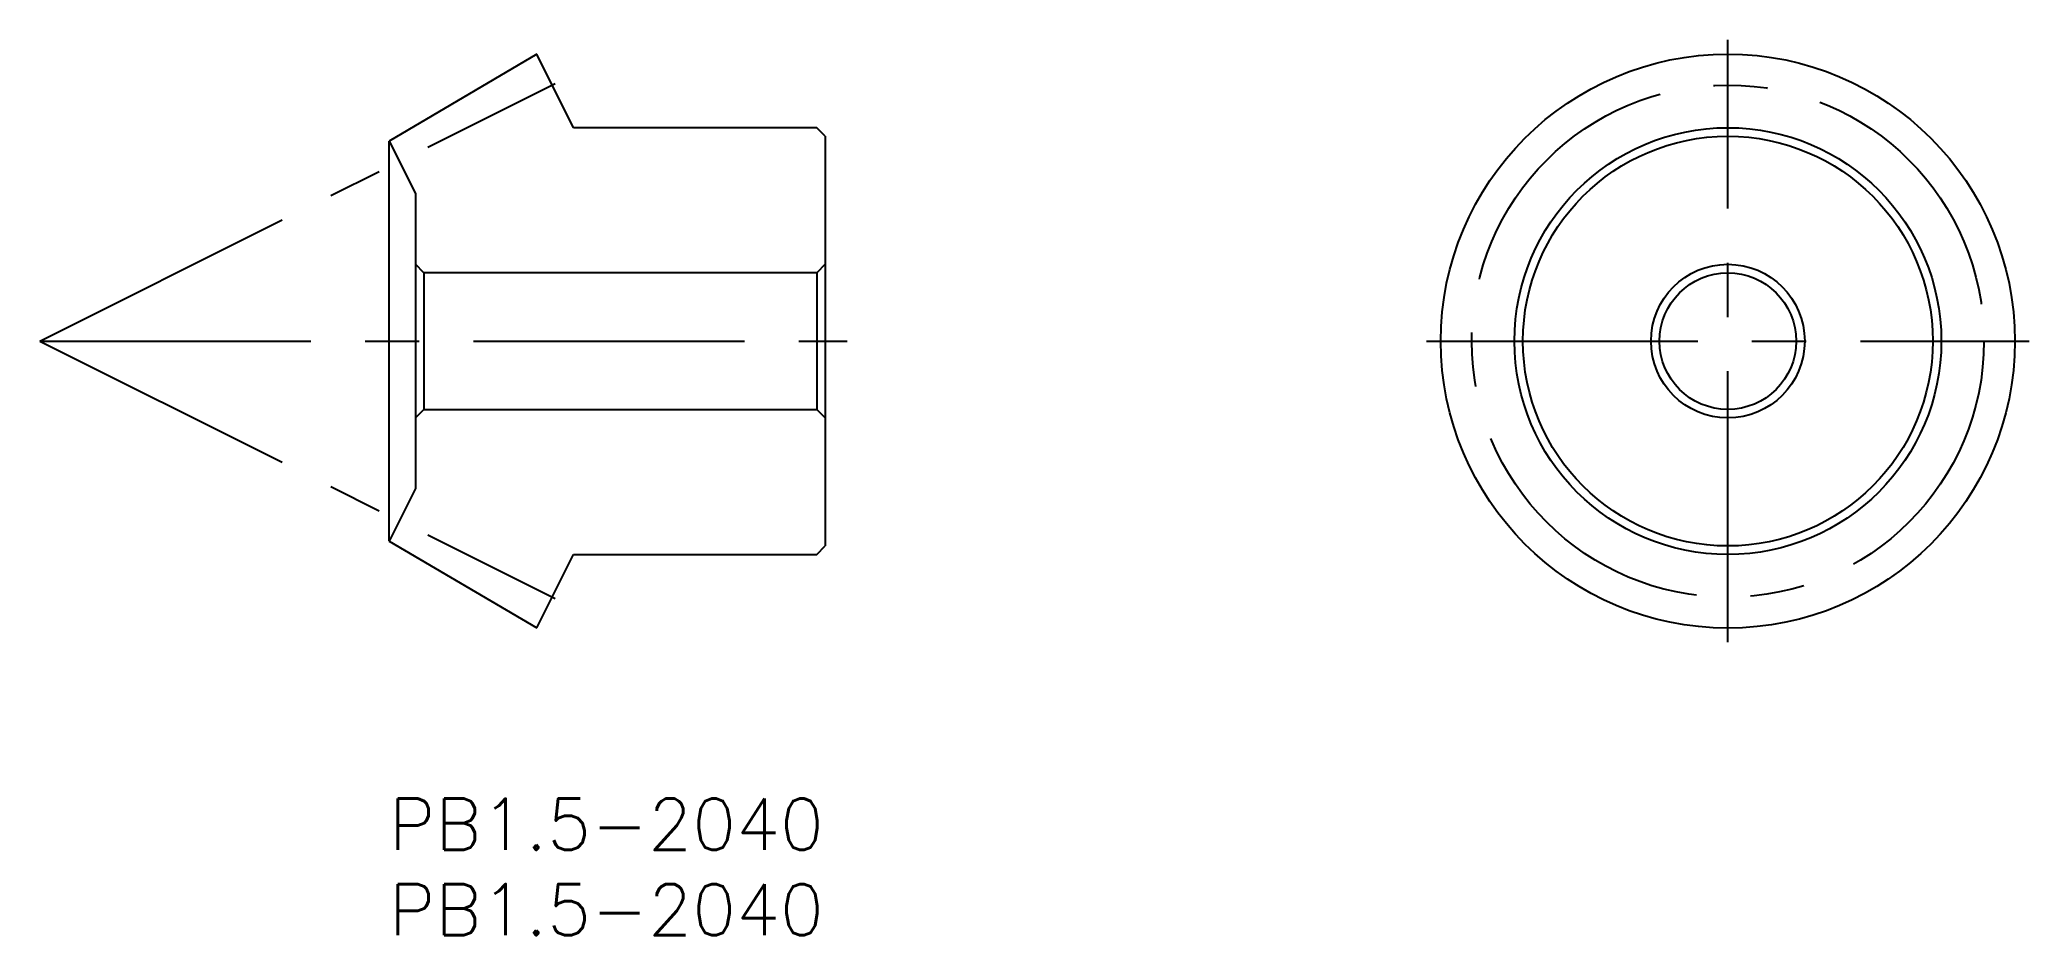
# Model space of a CAD drawing. Extents: x -20 to 96, y -8 to 44.
import ezdxf

# ---------------------------------------------------------------- set-up
doc = ezdxf.new("R2010")
doc.units = 0
doc.header["$LTSCALE"] = 0.5
doc.linetypes.add('CENTER', pattern=[50.8, 31.75, -6.35, 6.35, -6.35])
for name, color, linetype in [('MSM_CENTER', 1, 'CENTER'), ('MSM_CONTINUOUS', 7, 'CONTINUOUS'), ('MSM_PART_NUMBER', 7, 'CONTINUOUS')]:
    doc.layers.add(name, color=color, linetype=linetype)
doc.styles.get("Standard").update_dxf_attribs({"font": 'txt.shx', "height": 3, "bigfont": 'bigfont.shx'})

# ---------------------------------------------------------------- blocks, each defined once
blk = doc.blocks.new('*U17')
at = {"layer": 'MSM_PART_NUMBER'}
blk.add_text('PB1.5-2040', height=3, dxfattribs=at).set_placement((0, -3))
blk = doc.blocks.new('*U18')
at = {"layer": 'MSM_PART_NUMBER'}
blk.add_text('PB1.5-2040', height=3, dxfattribs=at).set_placement((0, -8))

msp = doc.modelspace()

# ---------------------------------------------------------------- linework, layer by layer
at = {"layer": 'MSM_CENTER'}
for p, q in [((78.4, 9.16), (78.4, 44.45)), ((-20.46, 26.8), (9.72, 41.89)), ((-20.46, 26.8), (9.72, 11.72)), ((-20.46, 26.8), (26.82, 26.8)), ((60.76, 26.8), (96.05, 26.8))]:
    msp.add_line(p, q, dxfattribs=at)
msp.add_circle((78.4, 26.8), 15, dxfattribs=at)
at = {"layer": 'MSM_CONTINUOUS'}
for p, q in [((8.64, 43.61), (0, 38.52)), ((10.79, 39.3), (8.64, 43.61)), ((0, 38.52), (1.54, 35.44)), ((0, 15.09), (0, 38.52)), ((25.04, 39.3), (10.79, 39.3)), ((25.54, 38.8), (25.04, 39.3)), ((25.54, 38.8), (25.54, 14.8)), ((1.54, 35.44), (1.54, 18.16)), ((2.04, 30.8), (1.54, 31.3)), ((25.04, 30.8), (2.04, 30.8)), ((2.04, 30.8), (2.04, 22.8)), ((25.54, 31.3), (25.04, 30.8)), ((25.04, 30.8), (25.04, 22.8)), ((1.54, 22.3), (2.04, 22.8)), ((2.04, 22.8), (25.04, 22.8)), ((25.04, 22.8), (25.54, 22.3)), ((1.54, 18.16), (0, 15.09)), ((0, 15.09), (8.64, 10)), ((8.64, 10), (10.79, 14.3)), ((10.79, 14.3), (25.04, 14.3)), ((25.04, 14.3), (25.54, 14.8))]:
    msp.add_line(p, q, dxfattribs=at)
for radius in [16.81, 12.5, 12, 4.5, 4]:
    msp.add_circle((78.4, 26.8), radius, dxfattribs=at)

# ---------------------------------------------------------------- block references
for name in ['*U17', '*U18']:
    msp.add_blockref(name, (0, 0), dxfattribs=at)

doc.saveas('drawing.dxf')
